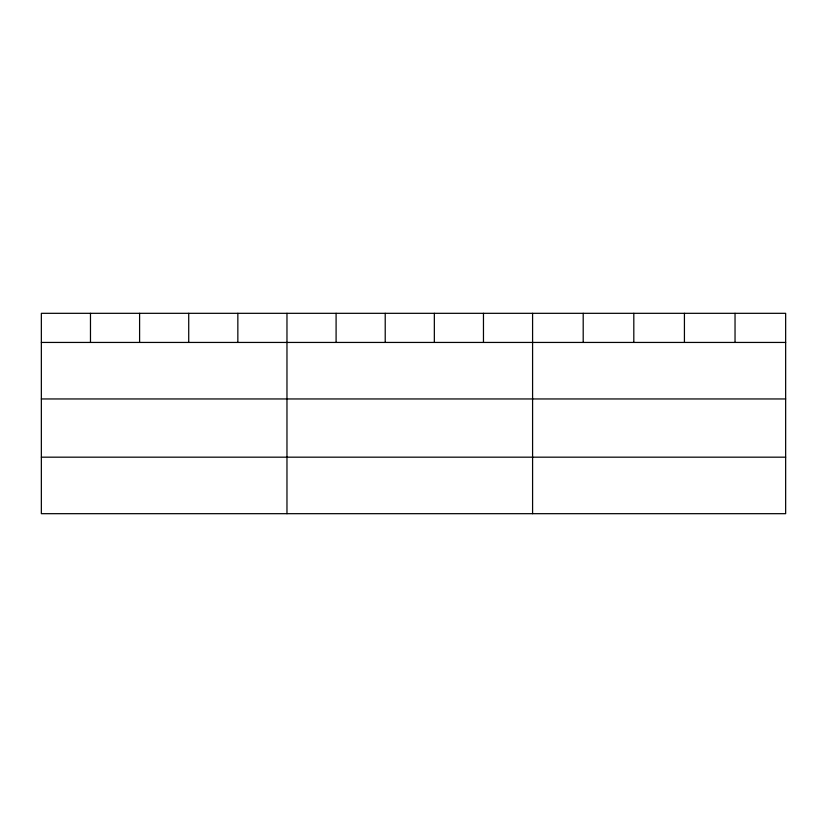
<?xml version="1.0" encoding="UTF-8"?>
<svg xmlns="http://www.w3.org/2000/svg" width="827" height="827" viewBox="0 0 827 827"><rect width="100%" height="100%" fill="white"/><g stroke="black" fill="none" stroke-linecap="round" stroke-linejoin="round"><path stroke-width="1.24" d="M785.65 342.44L785.65 513.681L41.35 513.681L41.35 313.319L785.65 313.319L785.65 342.44L41.35 342.44M41.35 398.955L785.65 398.955M41.35 457.176L785.65 457.176M735.038 313.319L735.038 342.44M684.425 313.319L684.425 342.44M633.813 313.319L633.813 342.44M583.2 313.319L583.2 342.44M532.588 313.319L532.588 513.681M483.464 313.319L483.464 342.44M434.34 313.319L434.34 342.44M385.217 313.319L385.217 342.44M336.093 313.319L336.093 342.44M286.969 313.319L286.969 513.681M237.845 313.319L237.845 342.44M188.721 313.319L188.721 342.44M139.598 313.319L139.598 342.44M90.474 313.319L90.474 342.44"/></g></svg>
